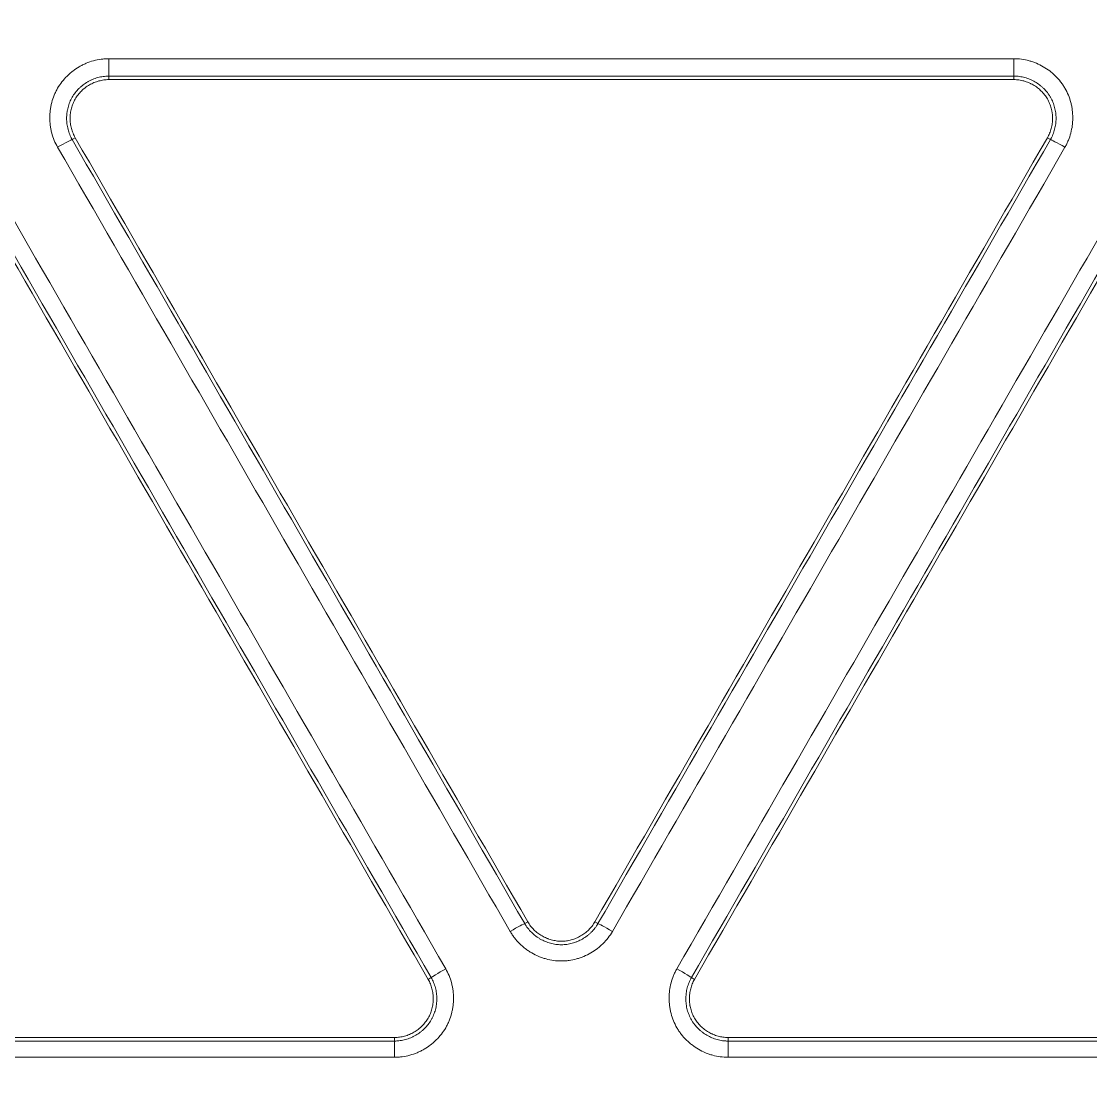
# Model space of a CAD drawing. Header units: inches. Extents: x 405346 to 489838, y -25612 to 14934.
# Drawn here: x 462744.48 to 462774.69, y 4503.29 to 4533.6 of the extents above; entities that cross this region are included whole.
import ezdxf

# ---------------------------------------------------------------- set-up
doc = ezdxf.new("R2010")
doc.units = ezdxf.units.IN
doc.header["$LTSCALE"] = 200
doc.header["$MEASUREMENT"] = 0
doc.layers.add('SS-EQ', color=2, linetype='Continuous', lineweight=20)

# ---------------------------------------------------------------- blocks, each defined once
blk = doc.blocks.new('4way무풍')
at = {"layer": 'SS-EQ'}
for p, q in [((-47.784, 210.63), (-47.784, 210.531)), ((-22.209, 210.531), (-22.209, 210.63)), ((-48.732, 208.889), (-48.819, 208.839)), ((-21.175, 208.839), (-21.262, 208.889)), ((-36.031, 186.691), (-35.944, 186.741)), ((-34.049, 186.741), (-33.962, 186.691)), ((-38.76, 185.115), (-38.674, 185.165)), ((-31.32, 185.165), (-31.233, 185.115)), ((-39.708, 183.373), (-39.708, 183.474)), ((-30.286, 183.474), (-30.286, 183.373))]:
    blk.add_line(p, q, dxfattribs=at)
for centre, major_axis, ratio, start_param, end_param in [((-47.784, 211.104), (0, -0.474), 0.001961, 4.674334, 6.248279), ((-22.209, 211.103), (0, 0.474), 0.000931, 1.53231, 3.106686), ((-49.228, 208.602), (0.41, 0.237), 0.033487, 0.034926, 1.55388), ((-20.765, 208.602), (0.41, -0.237), 0.03242, 1.59055, 3.106668), ((-36.441, 186.454), (0.41, 0.237), 0.029876, 0.034922, 1.55581), ((-33.552, 186.454), (0.41, -0.237), 0.028055, 1.589065, 3.106672), ((-38.263, 185.401), (0.41, 0.237), 0.029741, 1.55604, 3.106671), ((-31.73, 185.401), (-0.41, 0.237), 0.027965, 3.176513, 4.730513), ((-39.708, 182.9), (0, -0.474), 0.002242, 3.176499, 4.679732), ((-30.286, 182.9), (0, -0.474), 0.001683, 3.176499, 4.679517)]:
    blk.add_ellipse(centre, major_axis=major_axis, ratio=ratio, start_param=start_param, end_param=end_param, dxfattribs=at)
for points, knots in [([(-346.359, 0), (-346.359, 27.812), (-346.359, 55.623), (-346.359, 97.341), (-346.359, 111.247), (-346.359, 139.059), (-346.359, 152.964), (-346.359, 180.776), (-346.359, 194.682), (-346.359, 222.494), (-346.359, 236.4), (-346.358, 257.259), (-346.358, 264.212), (-346.359, 272.903), (-346.359, 274.641), (-346.359, 277.248), (-346.359, 278.117), (-346.358, 279.856), (-346.358, 280.725), (-346.358, 282.028), (-346.358, 282.463), (-346.358, 283.332), (-346.359, 283.767), (-346.359, 284.419), (-346.359, 284.636), (-346.359, 285.07), (-346.358, 285.288), (-346.355, 285.722), (-346.353, 285.939), (-346.345, 286.374), (-346.34, 286.591), (-346.322, 287.243), (-346.305, 287.677), (-346.262, 288.546), (-346.235, 288.98), (-346.174, 289.848), (-346.138, 290.283), (-346.078, 290.934), (-346.057, 291.151), (-346.012, 291.584), (-345.894, 292.666), (-345.748, 293.74), (-345.479, 295.449), (-345.327, 296.299), (-344.817, 298.834), (-344.407, 300.504), (-343.687, 302.982), (-343.172, 304.624), (-342.294, 307.059), (-341.638, 308.662), (-341.119, 309.858), (-340.941, 310.255), (-340.713, 310.75), (-340.668, 310.849), (-340.576, 311.047), (-340.437, 311.342), (-339.919, 312.422), (-339.029, 314.158), (-338.177, 315.659), (-336.854, 317.88), (-335.912, 319.32), (-334.41, 321.417), (-333.378, 322.795), (-331.741, 324.8), (-330.589, 326.095), (-329.702, 327.05), (-329.403, 327.366), (-329.023, 327.757), (-328.947, 327.835), (-328.795, 327.991), (-328.566, 328.224), (-327.719, 329.07), (-326.303, 330.411), (-324.35, 332.11), (-322.332, 333.721), (-320.944, 334.737), (-319.535, 335.723), (-318.819, 336.202), (-317.367, 337.129), (-315.893, 338.027), (-314.376, 338.866), (-313.222, 339.472), (-312.835, 339.671), (-312.249, 339.962), (-312.054, 340.059), (-311.662, 340.249), (-309.896, 341.094), (-308.103, 341.848), (-305.68, 342.749), (-304.055, 343.315), (-302.408, 343.812), (-299.923, 344.505), (-298.245, 344.898), (-295.697, 345.381), (-294.842, 345.525), (-293.766, 345.682), (-293.551, 345.712), (-293.119, 345.77), (-292.903, 345.798), (-292.254, 345.879), (-291.821, 345.928), (-290.523, 346.062), (-289.657, 346.132), (-288.357, 346.21), (-287.924, 346.231), (-287.057, 346.265), (-286.624, 346.277), (-285.974, 346.288), (-285.757, 346.29), (-285.323, 346.293), (-285.107, 346.293), (-284.673, 346.294), (-284.456, 346.293), (-284.023, 346.293), (-283.806, 346.293), (-283.155, 346.292), (-282.722, 346.292), (-281.855, 346.292), (-281.421, 346.292), (-280.12, 346.293), (-279.253, 346.293), (-277.519, 346.294), (-276.652, 346.294), (-274.05, 346.294), (-272.316, 346.294), (-267.113, 346.293), (-263.645, 346.293), (-256.707, 346.293), (-253.239, 346.293), (-242.833, 346.293), (-235.896, 346.294), (-222.022, 346.294), (-215.084, 346.294), (-194.273, 346.294), (-180.398, 346.294), (-152.65, 346.294), (-138.775, 346.294), (-111.027, 346.294), (-97.152, 346.294), (-69.403, 346.294), (-55.529, 346.294), (-34.718, 346.294), (-27.78, 346.294), (-13.906, 346.294), (-6.969, 346.294), (-0.032, 346.294)], [0, 0, 0, 0, 0.125, 0.125, 0.1875, 0.1875, 0.25, 0.25, 0.3125, 0.3125, 0.375, 0.375, 0.40625, 0.40625, 0.414063, 0.414063, 0.417969, 0.417969, 0.421875, 0.421875, 0.423828, 0.423828, 0.425781, 0.425781, 0.426758, 0.426758, 0.427734, 0.427734, 0.428711, 0.428711, 0.429688, 0.429688, 0.431641, 0.431641, 0.433594, 0.433594, 0.435547, 0.435547, 0.436523, 0.436523, 0.4375, 0.441406, 0.441406, 0.445313, 0.445313, 0.453125, 0.453125, 0.457031, 0.460938, 0.464844, 0.464844, 0.466797, 0.466797, 0.467285, 0.467285, 0.467773, 0.46875, 0.472656, 0.476563, 0.476563, 0.484375, 0.484375, 0.488281, 0.492188, 0.496094, 0.496094, 0.498047, 0.498047, 0.498535, 0.498535, 0.499023, 0.5, 0.503906, 0.507813, 0.511719, 0.515625, 0.515625, 0.519531, 0.519531, 0.523438, 0.527344, 0.527344, 0.529297, 0.529297, 0.530273, 0.530273, 0.53125, 0.539063, 0.539063, 0.542969, 0.546875, 0.546875, 0.554688, 0.554688, 0.558594, 0.558594, 0.55957, 0.55957, 0.560547, 0.560547, 0.5625, 0.5625, 0.566406, 0.566406, 0.568359, 0.568359, 0.570313, 0.570313, 0.571289, 0.571289, 0.572266, 0.572266, 0.573242, 0.573242, 0.574219, 0.574219, 0.576172, 0.576172, 0.578125, 0.578125, 0.582031, 0.582031, 0.585938, 0.585938, 0.59375, 0.59375, 0.609375, 0.609375, 0.625, 0.625, 0.65625, 0.65625, 0.6875, 0.6875, 0.75, 0.75, 0.8125, 0.8125, 0.875, 0.875, 0.9375, 0.9375, 0.96875, 0.96875, 1, 1, 1, 1]), ([(-0.032, 345.099), (-6.961, 345.099), (-13.891, 345.099), (-27.749, 345.099), (-34.679, 345.098), (-55.467, 345.098), (-69.326, 345.098), (-97.044, 345.097), (-110.903, 345.097), (-138.621, 345.096), (-152.479, 345.095), (-180.197, 345.093), (-194.056, 345.092), (-214.845, 345.089), (-221.774, 345.088), (-235.633, 345.086), (-242.562, 345.085), (-256.421, 345.082), (-263.351, 345.08), (-272.012, 345.079), (-273.745, 345.079), (-276.343, 345.078), (-277.21, 345.078), (-278.942, 345.077), (-279.808, 345.077), (-281.107, 345.076), (-281.54, 345.076), (-282.407, 345.076), (-282.84, 345.076), (-283.706, 345.075), (-284.139, 345.075), (-284.789, 345.074), (-285.005, 345.073), (-285.438, 345.071), (-285.655, 345.069), (-286.304, 345.059), (-286.737, 345.048), (-287.602, 345.017), (-288.034, 344.996), (-289.33, 344.921), (-290.194, 344.852), (-291.488, 344.721), (-291.92, 344.673), (-292.566, 344.593), (-292.782, 344.565), (-293.212, 344.507), (-294.286, 344.357), (-295.351, 344.179), (-297.891, 343.698), (-299.563, 343.307), (-302.038, 342.614), (-303.678, 342.117), (-305.297, 341.55), (-307.709, 340.648), (-309.296, 339.975), (-311.056, 339.137), (-311.349, 338.996), (-311.641, 338.852), (-311.836, 338.756), (-311.933, 338.707), (-312.418, 338.463), (-312.803, 338.264), (-313.95, 337.656), (-314.704, 337.235), (-316.19, 336.364), (-316.921, 335.913), (-318.363, 334.982), (-319.073, 334.501), (-320.472, 333.511), (-321.848, 332.49), (-323.849, 330.871), (-325.784, 329.163), (-327.03, 327.964), (-327.795, 327.195), (-327.947, 327.04), (-328.25, 326.729), (-328.401, 326.572), (-328.849, 326.101), (-329.144, 325.784), (-330.019, 324.826), (-331.153, 323.527), (-332.763, 321.515), (-333.776, 320.132), (-334.759, 318.728), (-335.235, 318.015), (-336.157, 316.57), (-336.603, 315.837), (-337.465, 314.349), (-338.296, 312.841), (-339.065, 311.29), (-339.481, 310.406), (-339.527, 310.307), (-339.618, 310.11), (-339.754, 309.814), (-340.065, 309.122), (-340.322, 308.526), (-340.821, 307.33), (-341.451, 305.726), (-342.288, 303.29), (-342.776, 301.647), (-343.454, 299.168), (-343.836, 297.496), (-344.302, 294.959), (-344.439, 294.108), (-344.619, 292.825), (-344.701, 292.181), (-344.786, 291.427), (-344.82, 291.103), (-344.842, 290.887), (-344.852, 290.779), (-344.946, 289.806), (-345.01, 288.941), (-345.078, 287.644), (-345.096, 287.211), (-345.116, 286.563), (-345.122, 286.346), (-345.13, 285.914), (-345.133, 285.698), (-345.138, 285.265), (-345.139, 285.049), (-345.14, 284.616), (-345.14, 284.4), (-345.141, 283.751), (-345.141, 283.319), (-345.141, 282.67), (-345.141, 282.453), (-345.141, 282.021), (-345.141, 281.805), (-345.142, 281.156), (-345.142, 280.723), (-345.142, 279.426), (-345.143, 278.561), (-345.144, 276.83), (-345.144, 275.965), (-345.145, 273.37), (-345.145, 271.64), (-345.146, 262.989), (-345.147, 256.068), (-345.152, 235.306), (-345.154, 221.464), (-345.157, 193.781), (-345.158, 179.94), (-345.16, 152.257), (-345.161, 138.415), (-345.162, 110.732), (-345.163, 69.207), (-345.164, 27.683), (-345.164, 0)], [0, 0, 0, 0, 0.03125, 0.03125, 0.0625, 0.0625, 0.125, 0.125, 0.1875, 0.1875, 0.25, 0.25, 0.3125, 0.3125, 0.34375, 0.34375, 0.375, 0.375, 0.40625, 0.40625, 0.414063, 0.414063, 0.417969, 0.417969, 0.421875, 0.421875, 0.423828, 0.423828, 0.425781, 0.425781, 0.427734, 0.427734, 0.428711, 0.428711, 0.429688, 0.429688, 0.431641, 0.431641, 0.433594, 0.433594, 0.4375, 0.4375, 0.439453, 0.439453, 0.44043, 0.44043, 0.441406, 0.445313, 0.445313, 0.453125, 0.453125, 0.457031, 0.460938, 0.460938, 0.46875, 0.46875, 0.469727, 0.470215, 0.470215, 0.470703, 0.470703, 0.472656, 0.472656, 0.476563, 0.476563, 0.480469, 0.480469, 0.484375, 0.484375, 0.488281, 0.492188, 0.496094, 0.5, 0.5, 0.500977, 0.500977, 0.501953, 0.501953, 0.503906, 0.503906, 0.507813, 0.511719, 0.515625, 0.515625, 0.519531, 0.519531, 0.523438, 0.523438, 0.527344, 0.53125, 0.53125, 0.531738, 0.531738, 0.532227, 0.533203, 0.535156, 0.535156, 0.539063, 0.542969, 0.546875, 0.546875, 0.554688, 0.554688, 0.558594, 0.558594, 0.560547, 0.561523, 0.562012, 0.562012, 0.5625, 0.5625, 0.566406, 0.566406, 0.568359, 0.568359, 0.569336, 0.569336, 0.570313, 0.570313, 0.571289, 0.571289, 0.572266, 0.572266, 0.574219, 0.574219, 0.575195, 0.575195, 0.576172, 0.576172, 0.578125, 0.578125, 0.582031, 0.582031, 0.585938, 0.585938, 0.59375, 0.59375, 0.625, 0.625, 0.6875, 0.6875, 0.75, 0.75, 0.8125, 0.8125, 0.875, 1, 1, 1, 1]), ([(-49.229, 208.62), (-49.266, 208.683), (-49.298, 208.749), (-49.353, 208.882), (-49.376, 208.951), (-49.404, 209.056), (-49.412, 209.092), (-49.423, 209.146), (-49.426, 209.164), (-49.432, 209.2), (-49.434, 209.218), (-49.446, 209.308), (-49.455, 209.453), (-49.446, 209.598), (-49.434, 209.689), (-49.432, 209.707), (-49.426, 209.743), (-49.423, 209.761), (-49.412, 209.814), (-49.404, 209.85), (-49.376, 209.955), (-49.353, 210.023), (-49.312, 210.124), (-49.297, 210.157), (-49.265, 210.223), (-49.248, 210.255), (-49.193, 210.35), (-49.112, 210.471), (-49.016, 210.579), (-48.952, 210.643), (-48.939, 210.656), (-48.912, 210.681), (-48.898, 210.693), (-48.857, 210.729), (-48.828, 210.752), (-48.742, 210.819), (-48.682, 210.859), (-48.587, 210.913), (-48.539, 210.939), (-48.49, 210.963), (-48.457, 210.978), (-48.44, 210.985), (-48.355, 211.02), (-48.218, 211.068), (-48.076, 211.097), (-47.968, 211.112), (-47.932, 211.115), (-47.858, 211.12), (-47.822, 211.122), (-47.785, 211.122)], [0, 0, 0, 0, 0.0625, 0.0625, 0.125, 0.125, 0.15625, 0.15625, 0.171875, 0.171875, 0.1875, 0.1875, 0.25, 0.3125, 0.3125, 0.328125, 0.328125, 0.34375, 0.34375, 0.375, 0.375, 0.4375, 0.4375, 0.46875, 0.46875, 0.5, 0.5, 0.5625, 0.625, 0.625, 0.640625, 0.640625, 0.65625, 0.65625, 0.6875, 0.6875, 0.75, 0.75, 0.78125, 0.796875, 0.796875, 0.8125, 0.8125, 0.875, 0.9375, 0.9375, 0.96875, 0.96875, 1, 1, 1, 1]), ([(-22.21, 211.122), (-22.136, 211.122), (-22.064, 211.117), (-21.92, 211.097), (-21.849, 211.083), (-21.744, 211.054), (-21.709, 211.044), (-21.657, 211.026), (-21.64, 211.02), (-21.606, 211.007), (-21.589, 211), (-21.505, 210.965), (-21.375, 210.9), (-21.254, 210.82), (-21.181, 210.764), (-21.167, 210.753), (-21.138, 210.73), (-21.124, 210.718), (-21.083, 210.682), (-21.057, 210.657), (-20.979, 210.581), (-20.932, 210.527), (-20.865, 210.441), (-20.844, 210.411), (-20.803, 210.35), (-20.784, 210.319), (-20.729, 210.224), (-20.665, 210.094), (-20.619, 209.957), (-20.596, 209.869), (-20.591, 209.851), (-20.583, 209.815), (-20.579, 209.797), (-20.569, 209.743), (-20.563, 209.707), (-20.549, 209.599), (-20.545, 209.527), (-20.545, 209.418), (-20.546, 209.364), (-20.551, 209.309), (-20.554, 209.273), (-20.556, 209.255), (-20.568, 209.164), (-20.596, 209.021), (-20.641, 208.884), (-20.683, 208.783), (-20.698, 208.75), (-20.73, 208.684), (-20.747, 208.652), (-20.765, 208.62)], [0, 0, 0, 0, 0.0625, 0.0625, 0.125, 0.125, 0.15625, 0.15625, 0.171875, 0.171875, 0.1875, 0.1875, 0.25, 0.3125, 0.3125, 0.328125, 0.328125, 0.34375, 0.34375, 0.375, 0.375, 0.4375, 0.4375, 0.46875, 0.46875, 0.5, 0.5, 0.5625, 0.625, 0.625, 0.640625, 0.640625, 0.65625, 0.65625, 0.6875, 0.6875, 0.75, 0.75, 0.78125, 0.796875, 0.796875, 0.8125, 0.8125, 0.875, 0.9375, 0.9375, 0.96875, 0.96875, 1, 1, 1, 1]), ([(-47.784, 210.63), (-47.787, 210.63), (-47.791, 210.63), (-47.797, 210.63), (-47.807, 210.63), (-47.817, 210.629), (-47.837, 210.629), (-47.85, 210.628), (-47.889, 210.625), (-47.915, 210.623), (-47.993, 210.612), (-48.094, 210.591), (-48.192, 210.557), (-48.253, 210.532), (-48.265, 210.526), (-48.289, 210.515), (-48.324, 210.499), (-48.358, 210.48), (-48.426, 210.441), (-48.469, 210.412), (-48.531, 210.365), (-48.551, 210.349), (-48.581, 210.323), (-48.591, 210.314), (-48.61, 210.296), (-48.619, 210.287), (-48.666, 210.241), (-48.7, 210.203), (-48.763, 210.121), (-48.792, 210.078), (-48.832, 210.01), (-48.844, 209.987), (-48.867, 209.94), (-48.878, 209.916), (-48.907, 209.844), (-48.923, 209.795), (-48.943, 209.72), (-48.952, 209.682), (-48.958, 209.643), (-48.963, 209.617), (-48.964, 209.604), (-48.973, 209.539), (-48.979, 209.436), (-48.973, 209.332), (-48.963, 209.255), (-48.959, 209.229), (-48.949, 209.177), (-48.943, 209.152), (-48.923, 209.076), (-48.907, 209.027), (-48.877, 208.955), (-48.862, 208.92), (-48.841, 208.879), (-48.83, 208.859), (-48.825, 208.851), (-48.822, 208.845), (-48.82, 208.842), (-48.819, 208.839)], [0, 0, 0, 0, 0.003906, 0.003906, 0.007812, 0.015625, 0.015625, 0.03125, 0.03125, 0.0625, 0.0625, 0.125, 0.1875, 0.1875, 0.203125, 0.203125, 0.21875, 0.25, 0.25, 0.3125, 0.3125, 0.34375, 0.34375, 0.359375, 0.359375, 0.375, 0.375, 0.4375, 0.4375, 0.5, 0.5, 0.53125, 0.53125, 0.5625, 0.5625, 0.625, 0.625, 0.65625, 0.671875, 0.671875, 0.6875, 0.6875, 0.75, 0.8125, 0.8125, 0.84375, 0.84375, 0.875, 0.875, 0.9375, 0.9375, 0.96875, 0.984375, 0.992188, 0.996094, 0.996094, 1, 1, 1, 1]), ([(-48.732, 208.889), (-48.756, 208.931), (-48.777, 208.974), (-48.813, 209.063), (-48.843, 209.153), (-48.861, 209.246), (-48.87, 209.318), (-48.873, 209.342), (-48.876, 209.389), (-48.876, 209.413), (-48.876, 209.484), (-48.873, 209.532), (-48.864, 209.603), (-48.86, 209.626), (-48.851, 209.673), (-48.846, 209.697), (-48.828, 209.766), (-48.798, 209.856), (-48.756, 209.942), (-48.72, 210.004), (-48.707, 210.025), (-48.68, 210.064), (-48.667, 210.084), (-48.623, 210.14), (-48.591, 210.176), (-48.541, 210.226), (-48.514, 210.25), (-48.487, 210.273), (-48.468, 210.288), (-48.459, 210.296), (-48.411, 210.332), (-48.332, 210.385), (-48.246, 210.427), (-48.18, 210.455), (-48.158, 210.463), (-48.112, 210.479), (-48.09, 210.486), (-48.021, 210.505), (-47.974, 210.515), (-47.88, 210.528), (-47.832, 210.531), (-47.784, 210.531)], [0, 0, 0, 0, 0.0625, 0.0625, 0.125, 0.1875, 0.1875, 0.21875, 0.21875, 0.25, 0.25, 0.3125, 0.3125, 0.34375, 0.34375, 0.375, 0.375, 0.4375, 0.5, 0.5, 0.53125, 0.53125, 0.5625, 0.5625, 0.625, 0.625, 0.65625, 0.671875, 0.671875, 0.6875, 0.6875, 0.75, 0.8125, 0.8125, 0.84375, 0.84375, 0.875, 0.875, 0.9375, 0.9375, 1, 1, 1, 1]), ([(-21.175, 208.839), (-21.173, 208.842), (-21.172, 208.845), (-21.168, 208.85), (-21.164, 208.859), (-21.159, 208.868), (-21.15, 208.885), (-21.144, 208.897), (-21.126, 208.932), (-21.116, 208.956), (-21.086, 209.028), (-21.054, 209.127), (-21.034, 209.229), (-21.026, 209.294), (-21.024, 209.307), (-21.022, 209.333), (-21.021, 209.346), (-21.018, 209.385), (-21.018, 209.411), (-21.018, 209.488), (-21.021, 209.54), (-21.031, 209.617), (-21.035, 209.643), (-21.045, 209.694), (-21.051, 209.72), (-21.071, 209.796), (-21.103, 209.894), (-21.149, 209.987), (-21.188, 210.055), (-21.202, 210.078), (-21.231, 210.121), (-21.246, 210.142), (-21.294, 210.204), (-21.329, 210.242), (-21.384, 210.297), (-21.412, 210.324), (-21.442, 210.349), (-21.463, 210.365), (-21.473, 210.374), (-21.525, 210.413), (-21.612, 210.471), (-21.705, 210.517), (-21.777, 210.547), (-21.801, 210.557), (-21.851, 210.574), (-21.876, 210.581), (-21.951, 210.602), (-22.002, 210.612), (-22.079, 210.623), (-22.118, 210.627), (-22.163, 210.629), (-22.186, 210.63), (-22.196, 210.63), (-22.203, 210.63), (-22.206, 210.63), (-22.209, 210.63)], [0, 0, 0, 0, 0.003906, 0.003906, 0.007812, 0.015625, 0.015625, 0.03125, 0.03125, 0.0625, 0.0625, 0.125, 0.1875, 0.1875, 0.203125, 0.203125, 0.21875, 0.21875, 0.25, 0.25, 0.3125, 0.3125, 0.34375, 0.34375, 0.375, 0.375, 0.4375, 0.5, 0.5, 0.53125, 0.53125, 0.5625, 0.5625, 0.625, 0.625, 0.65625, 0.671875, 0.671875, 0.6875, 0.6875, 0.75, 0.8125, 0.8125, 0.84375, 0.84375, 0.875, 0.875, 0.9375, 0.9375, 0.96875, 0.984375, 0.992187, 0.996094, 0.996094, 1, 1, 1, 1]), ([(-22.209, 210.531), (-22.185, 210.531), (-22.161, 210.53), (-22.113, 210.527), (-22.089, 210.524), (-22.018, 210.515), (-21.925, 210.495), (-21.835, 210.464), (-21.78, 210.441), (-21.769, 210.436), (-21.747, 210.426), (-21.715, 210.411), (-21.683, 210.394), (-21.621, 210.358), (-21.582, 210.332), (-21.525, 210.289), (-21.506, 210.273), (-21.47, 210.242), (-21.453, 210.226), (-21.402, 210.175), (-21.339, 210.104), (-21.285, 210.025), (-21.249, 209.963), (-21.238, 209.941), (-21.217, 209.898), (-21.207, 209.877), (-21.181, 209.811), (-21.166, 209.766), (-21.148, 209.697), (-21.14, 209.662), (-21.133, 209.626), (-21.13, 209.603), (-21.128, 209.591), (-21.12, 209.531), (-21.114, 209.436), (-21.12, 209.341), (-21.129, 209.27), (-21.133, 209.247), (-21.142, 209.199), (-21.148, 209.176), (-21.166, 209.107), (-21.181, 209.062), (-21.217, 208.974), (-21.238, 208.931), (-21.262, 208.889)], [0, 0, 0, 0, 0.03125, 0.03125, 0.0625, 0.0625, 0.125, 0.1875, 0.1875, 0.203125, 0.203125, 0.21875, 0.25, 0.25, 0.3125, 0.3125, 0.34375, 0.34375, 0.375, 0.375, 0.4375, 0.5, 0.5, 0.53125, 0.53125, 0.5625, 0.5625, 0.625, 0.625, 0.65625, 0.671875, 0.671875, 0.6875, 0.6875, 0.75, 0.8125, 0.8125, 0.84375, 0.84375, 0.875, 0.875, 0.9375, 0.9375, 1, 1, 1, 1]), ([(-34.049, 186.741), (-31.918, 190.433), (-29.786, 194.124), (-25.524, 201.507), (-23.393, 205.198), (-21.262, 208.889)], [0, 0, 0, 0, 0.5, 0.5, 1, 1, 1, 1]), ([(-33.962, 186.691), (-31.831, 190.382), (-29.7, 194.074), (-25.437, 201.457), (-23.306, 205.148), (-21.175, 208.839)], [0, 0, 0, 0, 0.5, 0.5, 1, 1, 1, 1]), ([(-20.765, 208.62), (-22.897, 204.928), (-25.028, 201.237), (-29.29, 193.853), (-31.422, 190.161), (-33.553, 186.469)], [0, 0, 0, 0, 0.5, 0.5, 1, 1, 1, 1]), ([(-31.731, 185.417), (-29.599, 189.109), (-27.468, 192.801), (-23.205, 200.184), (-21.074, 203.876), (-18.943, 207.568)], [0, 0, 0, 0, 0.5, 0.5, 1, 1, 1, 1]), ([(-18.532, 207.313), (-20.663, 203.622), (-22.795, 199.931), (-27.057, 192.548), (-29.188, 188.857), (-31.32, 185.165)], [0, 0, 0, 0, 0.5, 0.5, 1, 1, 1, 1]), ([(-18.446, 207.264), (-20.577, 203.573), (-22.708, 199.881), (-26.971, 192.499), (-29.102, 188.807), (-31.233, 185.115)], [0, 0, 0, 0, 0.5, 0.5, 1, 1, 1, 1]), ([(-34.049, 186.741), (-34.073, 186.699), (-34.1, 186.659), (-34.159, 186.584), (-34.222, 186.513), (-34.293, 186.45), (-34.351, 186.407), (-34.37, 186.393), (-34.41, 186.366), (-34.43, 186.354), (-34.492, 186.318), (-34.535, 186.297), (-34.601, 186.269), (-34.623, 186.261), (-34.669, 186.245), (-34.692, 186.238), (-34.761, 186.219), (-34.854, 186.2), (-34.949, 186.194), (-35.021, 186.194), (-35.045, 186.195), (-35.093, 186.198), (-35.116, 186.2), (-35.187, 186.21), (-35.234, 186.22), (-35.302, 186.238), (-35.336, 186.249), (-35.37, 186.261), (-35.393, 186.27), (-35.404, 186.274), (-35.459, 186.298), (-35.544, 186.34), (-35.624, 186.393), (-35.681, 186.436), (-35.699, 186.451), (-35.736, 186.483), (-35.753, 186.499), (-35.804, 186.549), (-35.836, 186.585), (-35.894, 186.66), (-35.92, 186.699), (-35.944, 186.741)], [0, 0, 0, 0, 0.0625, 0.0625, 0.125, 0.1875, 0.1875, 0.21875, 0.21875, 0.25, 0.25, 0.3125, 0.3125, 0.34375, 0.34375, 0.375, 0.375, 0.4375, 0.5, 0.5, 0.53125, 0.53125, 0.5625, 0.5625, 0.625, 0.625, 0.65625, 0.671875, 0.671875, 0.6875, 0.6875, 0.75, 0.8125, 0.8125, 0.84375, 0.84375, 0.875, 0.875, 0.9375, 0.9375, 1, 1, 1, 1]), ([(-33.553, 186.469), (-33.59, 186.406), (-33.631, 186.345), (-33.719, 186.231), (-33.767, 186.177), (-33.844, 186.1), (-33.871, 186.075), (-33.912, 186.039), (-33.926, 186.027), (-33.955, 186.004), (-33.969, 185.993), (-34.041, 185.937), (-34.162, 185.857), (-34.292, 185.793), (-34.377, 185.757), (-34.394, 185.751), (-34.428, 185.738), (-34.445, 185.731), (-34.497, 185.714), (-34.532, 185.703), (-34.636, 185.674), (-34.707, 185.66), (-34.815, 185.645), (-34.851, 185.642), (-34.924, 185.637), (-34.961, 185.635), (-35.07, 185.635), (-35.215, 185.645), (-35.357, 185.674), (-35.445, 185.698), (-35.463, 185.703), (-35.498, 185.714), (-35.515, 185.72), (-35.567, 185.737), (-35.601, 185.75), (-35.702, 185.792), (-35.767, 185.824), (-35.861, 185.879), (-35.907, 185.907), (-35.952, 185.939), (-35.982, 185.96), (-35.997, 185.971), (-36.07, 186.026), (-36.179, 186.121), (-36.275, 186.23), (-36.342, 186.316), (-36.363, 186.346), (-36.404, 186.406), (-36.424, 186.438), (-36.442, 186.469)], [0, 0, 0, 0, 0.0625, 0.0625, 0.125, 0.125, 0.15625, 0.15625, 0.171875, 0.171875, 0.1875, 0.1875, 0.25, 0.3125, 0.3125, 0.328125, 0.328125, 0.34375, 0.34375, 0.375, 0.375, 0.4375, 0.4375, 0.46875, 0.46875, 0.5, 0.5, 0.5625, 0.625, 0.625, 0.640625, 0.640625, 0.65625, 0.65625, 0.6875, 0.6875, 0.75, 0.75, 0.78125, 0.796875, 0.796875, 0.8125, 0.8125, 0.875, 0.9375, 0.9375, 0.96875, 0.96875, 1, 1, 1, 1]), ([(-36.031, 186.691), (-36.03, 186.688), (-36.028, 186.685), (-36.025, 186.679), (-36.02, 186.671), (-36.014, 186.663), (-36.004, 186.646), (-35.997, 186.635), (-35.975, 186.602), (-35.959, 186.581), (-35.912, 186.519), (-35.843, 186.442), (-35.764, 186.374), (-35.712, 186.334), (-35.702, 186.326), (-35.68, 186.311), (-35.648, 186.289), (-35.615, 186.268), (-35.547, 186.229), (-35.501, 186.206), (-35.429, 186.176), (-35.404, 186.167), (-35.355, 186.15), (-35.33, 186.142), (-35.254, 186.121), (-35.203, 186.111), (-35.101, 186.097), (-35.049, 186.093), (-34.97, 186.093), (-34.944, 186.094), (-34.892, 186.098), (-34.866, 186.1), (-34.789, 186.111), (-34.738, 186.121), (-34.663, 186.142), (-34.626, 186.153), (-34.589, 186.167), (-34.564, 186.176), (-34.552, 186.181), (-34.492, 186.206), (-34.399, 186.253), (-34.312, 186.31), (-34.25, 186.358), (-34.23, 186.374), (-34.19, 186.409), (-34.171, 186.426), (-34.115, 186.481), (-34.081, 186.52), (-34.033, 186.582), (-34.011, 186.613), (-33.986, 186.651), (-33.974, 186.671), (-33.969, 186.679), (-33.966, 186.685), (-33.964, 186.688), (-33.962, 186.691)], [0, 0, 0, 0, 0.003906, 0.003906, 0.007812, 0.015625, 0.015625, 0.03125, 0.03125, 0.0625, 0.0625, 0.125, 0.1875, 0.1875, 0.203125, 0.203125, 0.21875, 0.25, 0.25, 0.3125, 0.3125, 0.34375, 0.34375, 0.375, 0.375, 0.4375, 0.4375, 0.5, 0.5, 0.53125, 0.53125, 0.5625, 0.5625, 0.625, 0.625, 0.65625, 0.671875, 0.671875, 0.6875, 0.6875, 0.75, 0.8125, 0.8125, 0.84375, 0.84375, 0.875, 0.875, 0.9375, 0.9375, 0.96875, 0.984375, 0.992187, 0.996094, 0.996094, 1, 1, 1, 1]), ([(-38.264, 185.417), (-38.228, 185.354), (-38.196, 185.288), (-38.141, 185.154), (-38.118, 185.086), (-38.09, 184.98), (-38.082, 184.945), (-38.071, 184.891), (-38.068, 184.873), (-38.062, 184.837), (-38.059, 184.819), (-38.048, 184.728), (-38.039, 184.584), (-38.048, 184.439), (-38.059, 184.348), (-38.062, 184.33), (-38.068, 184.294), (-38.071, 184.276), (-38.082, 184.222), (-38.09, 184.187), (-38.117, 184.082), (-38.14, 184.013), (-38.182, 183.913), (-38.196, 183.879), (-38.229, 183.814), (-38.246, 183.781), (-38.301, 183.686), (-38.382, 183.566), (-38.477, 183.457), (-38.542, 183.393), (-38.555, 183.381), (-38.582, 183.356), (-38.596, 183.343), (-38.637, 183.307), (-38.665, 183.284), (-38.752, 183.218), (-38.812, 183.178), (-38.906, 183.123), (-38.954, 183.098), (-39.004, 183.074), (-39.037, 183.059), (-39.054, 183.052), (-39.138, 183.016), (-39.276, 182.969), (-39.418, 182.94), (-39.526, 182.925), (-39.562, 182.921), (-39.635, 182.916), (-39.672, 182.915), (-39.709, 182.915)], [0, 0, 0, 0, 0.0625, 0.0625, 0.125, 0.125, 0.15625, 0.15625, 0.171875, 0.171875, 0.1875, 0.1875, 0.25, 0.3125, 0.3125, 0.328125, 0.328125, 0.34375, 0.34375, 0.375, 0.375, 0.4375, 0.4375, 0.46875, 0.46875, 0.5, 0.5, 0.5625, 0.625, 0.625, 0.640625, 0.640625, 0.65625, 0.65625, 0.6875, 0.6875, 0.75, 0.75, 0.78125, 0.796875, 0.796875, 0.8125, 0.8125, 0.875, 0.9375, 0.9375, 0.96875, 0.96875, 1, 1, 1, 1]), ([(-30.287, 182.915), (-30.36, 182.915), (-30.433, 182.92), (-30.576, 182.94), (-30.647, 182.954), (-30.752, 182.983), (-30.787, 182.993), (-30.839, 183.011), (-30.856, 183.017), (-30.891, 183.03), (-30.908, 183.037), (-30.992, 183.072), (-31.121, 183.137), (-31.242, 183.217), (-31.315, 183.273), (-31.33, 183.284), (-31.358, 183.307), (-31.4, 183.343), (-31.44, 183.38), (-31.517, 183.456), (-31.565, 183.51), (-31.631, 183.596), (-31.652, 183.626), (-31.693, 183.686), (-31.713, 183.718), (-31.767, 183.813), (-31.831, 183.943), (-31.877, 184.08), (-31.9, 184.168), (-31.905, 184.186), (-31.913, 184.222), (-31.917, 184.24), (-31.927, 184.294), (-31.933, 184.33), (-31.947, 184.438), (-31.952, 184.51), (-31.952, 184.619), (-31.95, 184.673), (-31.946, 184.728), (-31.942, 184.764), (-31.94, 184.782), (-31.929, 184.873), (-31.901, 185.016), (-31.855, 185.153), (-31.814, 185.254), (-31.799, 185.287), (-31.766, 185.353), (-31.749, 185.385), (-31.731, 185.417)], [0, 0, 0, 0, 0.0625, 0.0625, 0.125, 0.125, 0.15625, 0.15625, 0.171875, 0.171875, 0.1875, 0.1875, 0.25, 0.3125, 0.3125, 0.328125, 0.328125, 0.34375, 0.375, 0.375, 0.4375, 0.4375, 0.46875, 0.46875, 0.5, 0.5, 0.5625, 0.625, 0.625, 0.640625, 0.640625, 0.65625, 0.65625, 0.6875, 0.6875, 0.75, 0.75, 0.78125, 0.796875, 0.796875, 0.8125, 0.8125, 0.875, 0.9375, 0.9375, 0.96875, 0.96875, 1, 1, 1, 1]), ([(-39.708, 183.373), (-39.704, 183.373), (-39.701, 183.373), (-39.695, 183.373), (-39.685, 183.374), (-39.675, 183.374), (-39.655, 183.374), (-39.642, 183.375), (-39.603, 183.378), (-39.577, 183.381), (-39.499, 183.391), (-39.398, 183.412), (-39.299, 183.446), (-39.239, 183.472), (-39.227, 183.477), (-39.203, 183.488), (-39.168, 183.505), (-39.133, 183.523), (-39.066, 183.562), (-39.023, 183.591), (-38.961, 183.638), (-38.941, 183.655), (-38.901, 183.689), (-38.882, 183.707), (-38.826, 183.762), (-38.792, 183.801), (-38.728, 183.883), (-38.699, 183.926), (-38.66, 183.994), (-38.648, 184.017), (-38.625, 184.064), (-38.614, 184.088), (-38.585, 184.16), (-38.568, 184.209), (-38.549, 184.284), (-38.54, 184.322), (-38.533, 184.361), (-38.529, 184.387), (-38.527, 184.4), (-38.519, 184.465), (-38.513, 184.568), (-38.519, 184.672), (-38.529, 184.749), (-38.533, 184.775), (-38.543, 184.827), (-38.549, 184.852), (-38.569, 184.928), (-38.585, 184.977), (-38.615, 185.049), (-38.631, 185.084), (-38.651, 185.125), (-38.662, 185.145), (-38.667, 185.154), (-38.67, 185.159), (-38.672, 185.162), (-38.674, 185.165)], [0, 0, 0, 0, 0.003906, 0.003906, 0.007813, 0.015625, 0.015625, 0.03125, 0.03125, 0.0625, 0.0625, 0.125, 0.1875, 0.1875, 0.203125, 0.203125, 0.21875, 0.25, 0.25, 0.3125, 0.3125, 0.34375, 0.34375, 0.375, 0.375, 0.4375, 0.4375, 0.5, 0.5, 0.53125, 0.53125, 0.5625, 0.5625, 0.625, 0.625, 0.65625, 0.671875, 0.671875, 0.6875, 0.6875, 0.75, 0.8125, 0.8125, 0.84375, 0.84375, 0.875, 0.875, 0.9375, 0.9375, 0.96875, 0.984375, 0.992187, 0.996094, 0.996094, 1, 1, 1, 1]), ([(-38.76, 185.115), (-38.736, 185.074), (-38.715, 185.03), (-38.679, 184.942), (-38.649, 184.852), (-38.631, 184.758), (-38.621, 184.687), (-38.619, 184.663), (-38.616, 184.615), (-38.615, 184.592), (-38.615, 184.52), (-38.619, 184.473), (-38.628, 184.402), (-38.631, 184.378), (-38.641, 184.331), (-38.646, 184.308), (-38.664, 184.238), (-38.694, 184.148), (-38.736, 184.063), (-38.772, 184), (-38.785, 183.98), (-38.811, 183.94), (-38.825, 183.921), (-38.869, 183.865), (-38.901, 183.829), (-38.951, 183.779), (-38.978, 183.755), (-39.005, 183.732), (-39.024, 183.717), (-39.033, 183.709), (-39.081, 183.673), (-39.16, 183.62), (-39.245, 183.578), (-39.312, 183.55), (-39.334, 183.541), (-39.379, 183.526), (-39.402, 183.519), (-39.471, 183.5), (-39.518, 183.49), (-39.612, 183.477), (-39.66, 183.474), (-39.708, 183.474)], [0, 0, 0, 0, 0.0625, 0.0625, 0.125, 0.1875, 0.1875, 0.21875, 0.21875, 0.25, 0.25, 0.3125, 0.3125, 0.34375, 0.34375, 0.375, 0.375, 0.4375, 0.5, 0.5, 0.53125, 0.53125, 0.5625, 0.5625, 0.625, 0.625, 0.65625, 0.671875, 0.671875, 0.6875, 0.6875, 0.75, 0.8125, 0.8125, 0.84375, 0.84375, 0.875, 0.875, 0.9375, 0.9375, 1, 1, 1, 1]), ([(-31.32, 185.165), (-31.321, 185.162), (-31.323, 185.159), (-31.326, 185.154), (-31.331, 185.145), (-31.336, 185.136), (-31.345, 185.119), (-31.351, 185.107), (-31.368, 185.072), (-31.379, 185.048), (-31.408, 184.976), (-31.441, 184.877), (-31.461, 184.775), (-31.469, 184.71), (-31.471, 184.697), (-31.473, 184.671), (-31.474, 184.658), (-31.477, 184.619), (-31.477, 184.593), (-31.477, 184.515), (-31.474, 184.464), (-31.464, 184.386), (-31.46, 184.361), (-31.45, 184.309), (-31.444, 184.284), (-31.425, 184.208), (-31.408, 184.159), (-31.369, 184.063), (-31.346, 184.016), (-31.307, 183.948), (-31.293, 183.926), (-31.264, 183.882), (-31.249, 183.861), (-31.201, 183.8), (-31.167, 183.761), (-31.111, 183.706), (-31.083, 183.68), (-31.053, 183.655), (-31.032, 183.638), (-31.022, 183.63), (-30.97, 183.59), (-30.883, 183.533), (-30.79, 183.486), (-30.718, 183.456), (-30.694, 183.447), (-30.644, 183.43), (-30.619, 183.422), (-30.544, 183.401), (-30.493, 183.391), (-30.416, 183.38), (-30.377, 183.376), (-30.332, 183.374), (-30.309, 183.374), (-30.299, 183.373), (-30.292, 183.373), (-30.289, 183.373), (-30.286, 183.373)], [0, 0, 0, 0, 0.003906, 0.003906, 0.007813, 0.015625, 0.015625, 0.03125, 0.03125, 0.0625, 0.0625, 0.125, 0.1875, 0.1875, 0.203125, 0.203125, 0.21875, 0.21875, 0.25, 0.25, 0.3125, 0.3125, 0.34375, 0.34375, 0.375, 0.375, 0.4375, 0.4375, 0.5, 0.5, 0.53125, 0.53125, 0.5625, 0.5625, 0.625, 0.625, 0.65625, 0.671875, 0.671875, 0.6875, 0.6875, 0.75, 0.8125, 0.8125, 0.84375, 0.84375, 0.875, 0.875, 0.9375, 0.9375, 0.96875, 0.984375, 0.992187, 0.996094, 0.996094, 1, 1, 1, 1]), ([(-30.286, 183.474), (-30.334, 183.474), (-30.382, 183.477), (-30.477, 183.49), (-30.57, 183.509), (-30.66, 183.54), (-30.715, 183.564), (-30.726, 183.568), (-30.748, 183.578), (-30.78, 183.594), (-30.812, 183.611), (-30.874, 183.646), (-30.913, 183.673), (-30.97, 183.716), (-30.989, 183.731), (-31.025, 183.763), (-31.043, 183.779), (-31.093, 183.83), (-31.157, 183.901), (-31.21, 183.98), (-31.246, 184.042), (-31.257, 184.063), (-31.278, 184.106), (-31.288, 184.128), (-31.315, 184.194), (-31.329, 184.239), (-31.348, 184.308), (-31.355, 184.343), (-31.362, 184.378), (-31.365, 184.402), (-31.367, 184.414), (-31.375, 184.473), (-31.381, 184.568), (-31.375, 184.663), (-31.366, 184.734), (-31.362, 184.758), (-31.353, 184.805), (-31.347, 184.829), (-31.329, 184.898), (-31.314, 184.943), (-31.278, 185.031), (-31.258, 185.074), (-31.233, 185.115)], [0, 0, 0, 0, 0.0625, 0.0625, 0.125, 0.1875, 0.1875, 0.203125, 0.203125, 0.21875, 0.25, 0.25, 0.3125, 0.3125, 0.34375, 0.34375, 0.375, 0.375, 0.4375, 0.5, 0.5, 0.53125, 0.53125, 0.5625, 0.5625, 0.625, 0.625, 0.65625, 0.671875, 0.671875, 0.6875, 0.6875, 0.75, 0.8125, 0.8125, 0.84375, 0.84375, 0.875, 0.875, 0.9375, 0.9375, 1, 1, 1, 1]), ([(-30.286, 183.474), (-26.023, 183.474), (-21.761, 183.474), (-15.367, 183.474), (-13.236, 183.474), (-8.973, 183.474), (-6.842, 183.474), (-4.711, 183.474)], [0, 0, 0, 0, 0.5, 0.5, 0.75, 0.75, 1, 1, 1, 1]), ([(-30.286, 183.373), (-26.023, 183.373), (-21.761, 183.373), (-15.367, 183.373), (-13.236, 183.373), (-8.973, 183.373), (-6.842, 183.373), (-4.711, 183.373)], [0, 0, 0, 0, 0.5, 0.5, 0.75, 0.75, 1, 1, 1, 1]), ([(-4.711, 182.915), (-6.842, 182.915), (-8.974, 182.915), (-13.236, 182.915), (-15.368, 182.915), (-21.761, 182.915), (-26.024, 182.915), (-30.287, 182.915)], [0, 0, 0, 0, 0.25, 0.25, 0.5, 0.5, 1, 1, 1, 1])]:
    blk.add_open_spline(points, degree=3, knots=knots, dxfattribs=at)
for points in [[(-47.785, 211.122), (-39.26, 211.122), (-30.735, 211.122), (-22.21, 211.122)], [(-22.209, 210.63), (-30.734, 210.63), (-39.259, 210.63), (-47.784, 210.63)], [(-22.209, 210.531), (-30.734, 210.531), (-39.259, 210.531), (-47.784, 210.531)], [(-48.732, 208.889), (-44.47, 201.507), (-40.207, 194.124), (-35.944, 186.741)], [(-36.442, 186.469), (-40.705, 193.853), (-44.967, 201.237), (-49.229, 208.62)], [(-48.819, 208.839), (-44.556, 201.457), (-40.294, 194.074), (-36.031, 186.691)], [(-51.052, 207.567), (-46.79, 200.184), (-42.527, 192.801), (-38.264, 185.417)], [(-38.76, 185.115), (-43.023, 192.499), (-47.285, 199.881), (-51.547, 207.264)], [(-38.674, 185.165), (-42.936, 192.548), (-47.199, 199.931), (-51.461, 207.313)], [(-65.283, 183.474), (-56.758, 183.474), (-48.233, 183.474), (-39.708, 183.474)], [(-65.283, 183.373), (-56.758, 183.373), (-48.233, 183.373), (-39.708, 183.373)], [(-39.709, 182.915), (-48.234, 182.915), (-56.759, 182.915), (-65.284, 182.915)]]:
    blk.add_open_spline(points, degree=3, dxfattribs=at)

msp = doc.modelspace()

# ---------------------------------------------------------------- block references
msp.add_blockref('4way무풍', (462794.732, 4321.426))

doc.saveas('drawing.dxf')
